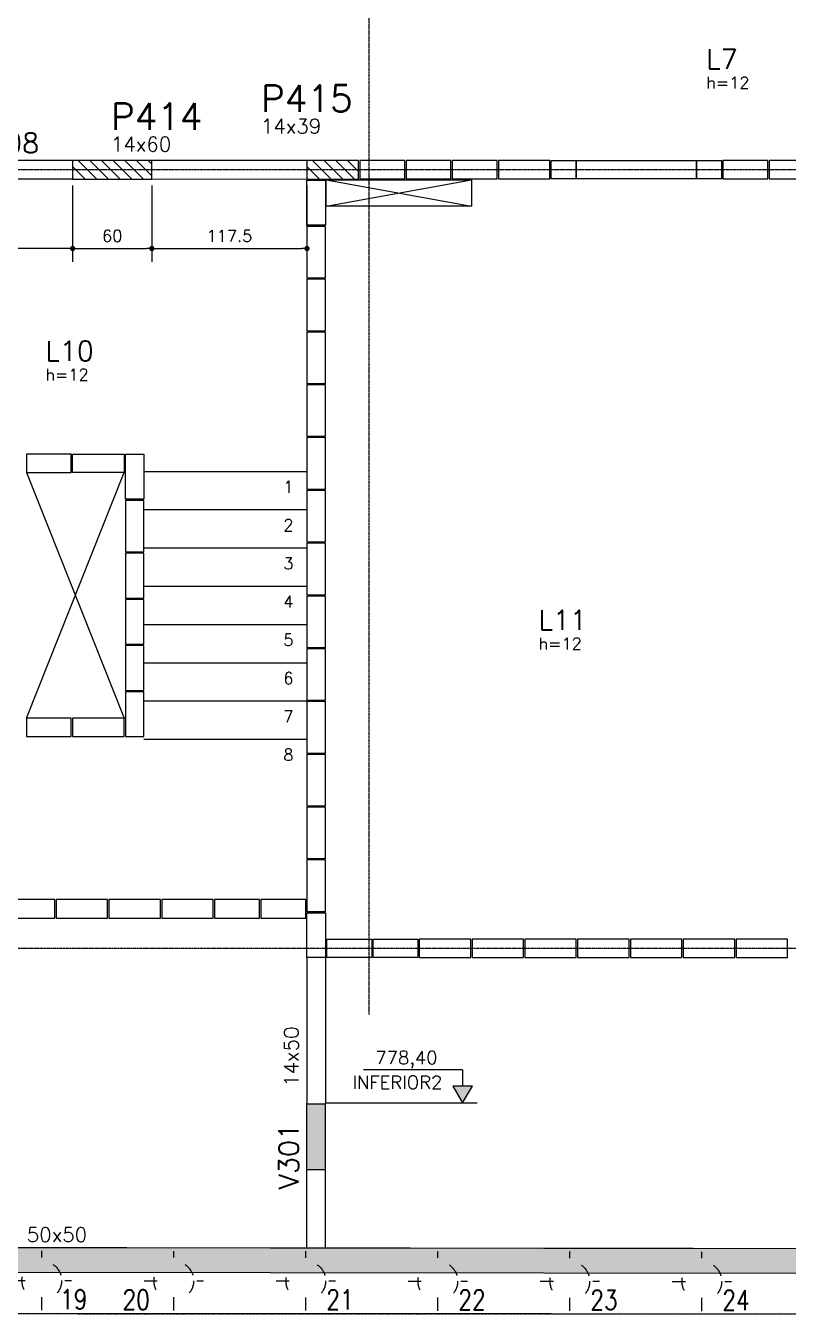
# Model space of a CAD drawing. Extents: x -856 to 20282, y 14720 to 28231.
# Drawn here: x 6676 to 7253, y 23352 to 24328 of the extents above; entities that cross this region are included whole.
import ezdxf
from ezdxf.enums import TextEntityAlignment as Align

# ---------------------------------------------------------------- set-up
doc = ezdxf.new("R2010")
doc.units = 0
for name, pattern in [('AXES', [0.54, 0.3, -0.08, 0.08, -0.08]), ('Double dash', [55, 20, -5, 10, -5, 10, -5]), ('ESTILO_TQS_0002', [0.4, 0.1, -0.3])]:
    doc.linetypes.add(name, pattern=pattern)
doc.layers.get('0').update_dxf_attribs({"linetype": 'CONTINUOUS'})
doc.layers.get('Defpoints').update_dxf_attribs({"linetype": 'CONTINUOUS'})
for name, color, linetype in [('241', 2, 'CONTINUOUS'), ('COTA', 1, 'CONTINUOUS'), ('EIXOS', 1, 'AXES'), ('ESTACA', 1, 'ESTILO_TQS_0002'), ('H2', 252, 'CONTINUOUS'), ('H5', 1, 'CONTINUOUS'), ('H7', 1, 'CONTINUOUS'), ('L-D', 2, 'CONTINUOUS'), ('L-N', 4, 'CONTINUOUS'), ('LINHA_FINA', 1, 'CONTINUOUS'), ('LINHA_NIVEL', 210, 'CONTINUOUS'), ('P-D', 2, 'CONTINUOUS'), ('P-S', 5, 'CONTINUOUS'), ('PENA_1', 1, 'CONTINUOUS'), ('PENA_2', 2, 'CONTINUOUS'), ('PENA_3', 3, 'CONTINUOUS'), ('PENA_5', 5, 'CONTINUOUS'), ('PIL-N', 4, 'CONTINUOUS'), ('SEC-SOL', 1, 'CONTINUOUS'), ('T1', 2, 'CONTINUOUS'), ('TEXTO', 3, 'CONTINUOUS'), ('VIG-D', 2, 'CONTINUOUS'), ('VIG-N', 4, 'CONTINUOUS'), ('VIGA', 3, 'CONTINUOUS')]:
    doc.layers.add(name, color=color, linetype=linetype)
doc.layers.add('TLV-DVI-___-CNT', color=7, linetype='Double dash', lineweight=9)
doc.styles.add('COTA', font='romans.shx')
doc.styles.add('Solodactha', font='romans.shx', dxfattribs={"width": 0.8})
doc.styles.get("Standard").update_dxf_attribs({"font": 'ROMANS.SHX'})
doc.styles.add('TEXTO', font='romans.shx', dxfattribs={"height": 10})
doc.styles.add('Texto1', font='romans.shx', dxfattribs={"height": 9})
doc.dimstyles.new('forma', dxfattribs={"dimscale": 5, "dimtxt": 1.8, "dimasz": 0.8, "dimexe": 2, "dimexo": 1, "dimgap": 1, "dimtad": 1, "dimdec": 1, "dimzin": 9, "dimdsep": 46, "dimtxsty": 'COTA', "dimblk1": 'DOT', "dimblk2": 'DOT', "dimsah": 1, "dimcen": 0, "dimdle": 1, "dimclrd": 256, "dimclre": 256, "dimclrt": 2, "dimadec": 0, "dimazin": 0, "dimtfac": 1, "dimtdec": 0, "dimtmove": 0, "dimatfit": 3, "dimfxl": 1, "dimtolj": 1, "dimtzin": 0, "dimarcsym": 0})

# ---------------------------------------------------------------- blocks, each defined once
blk = doc.blocks.new('_Dot')
at = {"color": 0, "linetype": 'ByBlock', "lineweight": -2}
blk.add_line((-0.5, 0), (-1, 0), dxfattribs=at)
at = {"color": 0, "linetype": 'ByBlock', "const_width": 0.5}
blk.add_lwpolyline([(-0.25, 0, 1), (0.25, 0, 1)], format="xyb", close=True, dxfattribs=at)
blk = doc.blocks.new('*D361')
at = {"layer": 'COTA', "lineweight": -2, "transparency": 16777216}
for p, q in [((6537.92, 24206.72), (6537.92, 24149.06)), ((6711.39, 24206.7), (6711.39, 24149.06)), ((6707.39, 24159.06), (6541.92, 24159.06))]:
    blk.add_line(p, q, dxfattribs=at)
at = {"layer": 'Defpoints', "color": 0, "transparency": 16777216}
for p in [(6537.92, 24211.72), (6711.39, 24211.7), (6537.92, 24159.06)]:
    blk.add_point(p, dxfattribs=at)
at = {"layer": 'COTA', "lineweight": -2, "transparency": 16777216, "xscale": 4, "yscale": 4, "zscale": 4, "rotation": 180}
blk.add_blockref('_Dot', (6537.92, 24159.06), dxfattribs=at)
at = {"layer": 'COTA', "lineweight": -2, "transparency": 16777216, "xscale": 4, "yscale": 4, "zscale": 4}
blk.add_blockref('_Dot', (6711.39, 24159.06), dxfattribs=at)
at = {"layer": 'COTA', "color": 2, "transparency": 16777216, "insert": (6624.66, 24168.56), "char_height": 9, "attachment_point": 5, "style": 'COTA'}
blk.add_mtext('\\A1;173.5 ', dxfattribs=at)
blk = doc.blocks.new('Family - ___-2103959-PLANTA INFERIOR 2')
at = {"layer": 'TLV-DVI-___-CNT', "color": 1, "true_color": 0xff0000}
for p, q in [((-34522.1, -10128.2), (-32076.9, -10135.7)), ((-32076.9, -10135.7), (-18942.2, -10135.7))]:
    blk.add_line(p, q, dxfattribs=at)
blk = doc.blocks.new('A$C8a1ee3b4')
at = {"layer": 'TLV-DVI-___-CNT', "color": 1, "true_color": 0xff0000, "xscale": 0.1, "yscale": 0.1, "zscale": 0.1}
blk.add_blockref('Family - ___-2103959-PLANTA INFERIOR 2', (4865.23, 1037.14), dxfattribs=at)
blk = doc.blocks.new('*D429')
at = {"layer": 'COTA', "lineweight": -2, "transparency": 16777216}
for p, q in [((6711.39, 24206.7), (6711.39, 24149.06)), ((6771.41, 24206.7), (6771.41, 24149.06)), ((6715.39, 24159.06), (6767.41, 24159.06))]:
    blk.add_line(p, q, dxfattribs=at)
at = {"layer": 'Defpoints', "color": 0, "transparency": 16777216}
for p in [(6711.39, 24211.7), (6771.41, 24211.7), (6771.41, 24159.06)]:
    blk.add_point(p, dxfattribs=at)
at = {"layer": 'COTA', "lineweight": -2, "transparency": 16777216, "xscale": 4, "yscale": 4, "zscale": 4, "rotation": 180}
blk.add_blockref('_Dot', (6711.39, 24159.06), dxfattribs=at)
at = {"layer": 'COTA', "lineweight": -2, "transparency": 16777216, "xscale": 4, "yscale": 4, "zscale": 4}
blk.add_blockref('_Dot', (6771.41, 24159.06), dxfattribs=at)
at = {"layer": 'COTA', "color": 2, "transparency": 16777216, "insert": (6741.4, 24168.56), "char_height": 9, "attachment_point": 5, "style": 'COTA'}
blk.add_mtext('\\A1;60 ', dxfattribs=at)
blk = doc.blocks.new('*D430')
at = {"layer": 'COTA', "lineweight": -2, "transparency": 16777216}
for p, q in [((6771.41, 24206.7), (6771.41, 24149.06)), ((6888.91, 24206.8), (6888.91, 24149.06)), ((6775.41, 24159.06), (6884.91, 24159.06))]:
    blk.add_line(p, q, dxfattribs=at)
at = {"layer": 'Defpoints', "color": 0, "transparency": 16777216}
for p in [(6771.41, 24211.7), (6888.91, 24211.8), (6888.91, 24159.06)]:
    blk.add_point(p, dxfattribs=at)
at = {"layer": 'COTA', "lineweight": -2, "transparency": 16777216, "xscale": 4, "yscale": 4, "zscale": 4, "rotation": 180}
blk.add_blockref('_Dot', (6771.41, 24159.06), dxfattribs=at)
at = {"layer": 'COTA', "lineweight": -2, "transparency": 16777216, "xscale": 4, "yscale": 4, "zscale": 4}
blk.add_blockref('_Dot', (6888.91, 24159.06), dxfattribs=at)
at = {"layer": 'COTA', "color": 2, "transparency": 16777216, "insert": (6830.16, 24168.56), "char_height": 9, "attachment_point": 5, "style": 'COTA'}
blk.add_mtext('\\A1;117.5 ', dxfattribs=at)
blk = doc.blocks.new('A$Cf0c44242')
at = {"layer": 'ESTACA'}
for p, q in [((1.7507, -3.0721), (1.7513, -2.6221)), ((2.7507, -3.0732), (2.7513, -2.6232)), ((3.7507, -3.0744), (3.7513, -2.6244)), ((4.7507, -3.0756), (4.7513, -2.6256)), ((5.7507, -3.0768), (5.7513, -2.6268)), ((6.7507, -3.078), (6.7513, -2.628)), ((1.526, -2.8468), (1.976, -2.8473)), ((2.526, -2.848), (2.976, -2.8485)), ((3.526, -2.8492), (3.976, -2.8497)), ((4.526, -2.8503), (4.976, -2.8509)), ((5.526, -2.8515), (5.976, -2.852)), ((6.526, -2.8527), (6.976, -2.8532))]:
    blk.add_line(p, q, dxfattribs=at)
for centre in [(1.751, -2.8471), (2.751, -2.8482), (3.751, -2.8494), (4.751, -2.8506), (5.751, -2.8518), (6.751, -2.853)]:
    blk.add_circle(centre, 0.15, dxfattribs=at)
at = {"layer": 'ESTACA', "style": 'Solodactha', "width": 0.8}
for s, p in [('19', (1.8896, -3.0639)), ('20', (2.3632, -3.0672)), ('21', (3.9067, -3.0663)), ('22', (4.9067, -3.0675)), ('23', (5.9067, -3.0687)), ('24', (6.9067, -3.0698))]:
    blk.add_text(s, height=0.15, dxfattribs=at).set_placement(p)
blk = doc.blocks.new('elevação')
at = {"layer": 'LINHA_FINA', "linetype": 'Continuous'}
blk.add_hatch(color=256, dxfattribs=at).paths.add_polyline_path([(1.5, 2.5), (-1.5, 2.5), (0, 0)])
at = {"layer": 'LINHA_FINA'}
for p, q in [((0, 5), (-15, 5)), ((0, 5), (0, 2.5)), ((-1.5, 2.5), (0, 0)), ((1.5, 2.5), (-1.5, 2.5)), ((0, 0), (1.5, 2.5))]:
    blk.add_line(p, q, dxfattribs=at)
at = {"layer": 'TEXTO', "linetype": 'Continuous', "style": 'TEXTO'}
for p in [(-8.5, 5.25), (-8.5, 1.5)]:
    blk.add_attdef('XXXX.XX', text='', height=2, dxfattribs=at).set_placement(p, align=Align.BOTTOM_CENTER)

msp = doc.modelspace()

# ---------------------------------------------------------------- hatches: boundary and pattern name
at = {"layer": 'H2'}
msp.add_hatch(color=256, dxfattribs=at).paths.add_polyline_path([(6537.91, 23402.17), (7610.43, 23400.94), (7610.41, 23381.96), (6537.91, 23383.17)])
at = {"layer": 'H5'}
h = msp.add_hatch(dxfattribs=at)
h.set_pattern_fill('ANSI31', color=256, scale=50, angle=90, style=0)
h.set_pattern_definition([(135, (34343.0195, 21011.167), (-4.4194174, -4.4194174), [])])
h.paths.add_polyline_path([(6711.39, 24225.7), (6711.39, 24211.7), (6771.41, 24211.7), (6771.39, 24225.7)])
h = msp.add_hatch(dxfattribs=at)
h.set_pattern_fill('ANSI31', color=256, scale=50, angle=90, style=0)
h.set_pattern_definition([(135, (34520.538, 21011.167), (-4.4194174, -4.4194174), [])])
h.paths.add_polyline_path([(6888.91, 24225.7), (6888.91, 24211.7), (6927.92, 24211.7), (6927.91, 24225.7)])
at = {"layer": 'H7'}
msp.add_hatch(color=256, dxfattribs=at).paths.add_polyline_path([(6888.73, 23510.86), (6902.73, 23510.9), (6902.73, 23500.9), (6902.73, 23500.86), (6902.73, 23460.86), (6888.73, 23460.86), (6888.73, 23500.86), (6888.73, 23500.82), (6888.73, 23510.82)])

# ---------------------------------------------------------------- linework, layer by layer
for points in [[(6928.91, 24211.74), (6962.91, 24211.74), (6962.91, 24225.74), (6928.91, 24225.74), (6928.91, 24211.74)], [(6963.91, 24211.74), (6997.91, 24211.74), (6997.91, 24225.74), (6963.91, 24225.74), (6963.91, 24211.74)], [(6998.91, 24211.74), (7032.91, 24211.74), (7032.91, 24225.74), (6998.91, 24225.74), (6998.91, 24211.74)], [(7033.91, 24211.74), (7072.91, 24211.74), (7072.91, 24225.74), (7033.91, 24225.74), (7033.91, 24211.74)], [(7073.91, 24225.74), (7092.91, 24225.74), (7092.91, 24211.74), (7073.91, 24211.74), (7073.91, 24225.74)], [(7183.91, 24225.74), (7202.91, 24225.74), (7202.91, 24211.74), (7183.91, 24211.74), (7183.91, 24225.74)], [(7237.91, 24225.74), (7203.91, 24225.74), (7203.91, 24211.74), (7237.91, 24211.74), (7237.91, 24225.74)], [(7272.91, 24225.74), (7238.91, 24225.74), (7238.91, 24211.74), (7272.91, 24211.74), (7272.91, 24225.74)], [(6888.91, 24176.74), (6888.91, 24210.74), (6902.91, 24210.74), (6902.91, 24176.74), (6888.91, 24176.74)], [(6902.91, 24136.74), (6902.91, 24175.74), (6888.91, 24175.74), (6888.91, 24136.74), (6902.91, 24136.74)], [(6902.91, 24096.74), (6902.91, 24135.74), (6888.91, 24135.74), (6888.91, 24096.74), (6902.91, 24096.74)], [(6902.91, 24056.74), (6902.91, 24095.74), (6888.91, 24095.74), (6888.91, 24056.74), (6902.91, 24056.74)], [(6902.91, 24016.74), (6902.91, 24055.74), (6888.91, 24055.74), (6888.91, 24016.74), (6902.91, 24016.74)], [(6902.91, 23976.74), (6902.91, 24015.74), (6888.91, 24015.74), (6888.91, 23976.74), (6902.91, 23976.74)], [(6710.41, 24003.2), (6676.41, 24003.2), (6676.41, 23989.2), (6710.41, 23989.2), (6710.41, 24003.2)], [(6711.41, 24003.2), (6750.41, 24003.2), (6750.41, 23989.2), (6711.41, 23989.2), (6711.41, 24003.2)], [(6765.41, 24003.2), (6765.41, 23969.2), (6751.41, 23969.2), (6751.41, 24003.2), (6765.41, 24003.2)], [(6902.91, 23936.74), (6902.91, 23975.74), (6888.91, 23975.74), (6888.91, 23936.74), (6902.91, 23936.74)], [(6765.41, 23929.2), (6765.41, 23968.2), (6751.41, 23968.2), (6751.41, 23929.2), (6765.41, 23929.2)], [(6902.91, 23896.74), (6902.91, 23935.74), (6888.91, 23935.74), (6888.91, 23896.74), (6902.91, 23896.74)], [(6765.41, 23894.2), (6765.41, 23928.2), (6751.41, 23928.2), (6751.41, 23894.2), (6765.41, 23894.2)], [(6765.41, 23859.2), (6765.41, 23893.2), (6751.41, 23893.2), (6751.41, 23859.2), (6765.41, 23859.2)], [(6902.91, 23856.74), (6902.91, 23895.74), (6888.91, 23895.74), (6888.91, 23856.74), (6902.91, 23856.74)], [(6765.41, 23824.2), (6765.41, 23858.2), (6751.41, 23858.2), (6751.41, 23824.2), (6765.41, 23824.2)], [(6902.91, 23816.74), (6902.91, 23855.74), (6888.91, 23855.74), (6888.91, 23816.74), (6902.91, 23816.74)], [(6765.41, 23789.2), (6765.41, 23823.2), (6751.41, 23823.2), (6751.41, 23789.2), (6765.41, 23789.2)], [(6902.91, 23776.74), (6902.91, 23815.74), (6888.91, 23815.74), (6888.91, 23776.74), (6902.91, 23776.74)], [(6710.41, 23803.2), (6676.41, 23803.2), (6676.41, 23789.2), (6710.41, 23789.2), (6710.41, 23803.2)], [(6711.41, 23789.2), (6750.41, 23789.2), (6750.41, 23803.2), (6711.41, 23803.2), (6711.41, 23789.2)], [(6902.91, 23736.74), (6902.91, 23775.74), (6888.91, 23775.74), (6888.91, 23736.74), (6902.91, 23736.74)], [(6902.91, 23696.74), (6902.91, 23735.74), (6888.91, 23735.74), (6888.91, 23696.74), (6902.91, 23696.74)], [(6902.91, 23656.74), (6902.91, 23695.74), (6888.91, 23695.74), (6888.91, 23656.74), (6902.91, 23656.74)], [(6658.91, 23651.74), (6697.91, 23651.74), (6697.91, 23665.74), (6658.91, 23665.74), (6658.91, 23651.74)], [(6698.91, 23651.74), (6737.91, 23651.74), (6737.91, 23665.74), (6698.91, 23665.74), (6698.91, 23651.74)], [(6738.91, 23651.74), (6777.91, 23651.74), (6777.91, 23665.74), (6738.91, 23665.74), (6738.91, 23651.74)], [(6778.91, 23651.74), (6817.91, 23651.74), (6817.91, 23665.74), (6778.91, 23665.74), (6778.91, 23651.74)], [(6818.91, 23651.74), (6852.91, 23651.74), (6852.91, 23665.74), (6818.91, 23665.74), (6818.91, 23651.74)], [(6853.91, 23651.74), (6887.91, 23651.74), (6887.91, 23665.74), (6853.91, 23665.74), (6853.91, 23651.74)], [(6888.91, 23621.74), (6888.91, 23655.74), (6902.91, 23655.74), (6902.91, 23621.74), (6888.91, 23621.74)], [(6937.91, 23621.74), (6903.91, 23621.74), (6903.91, 23635.74), (6937.91, 23635.74), (6937.91, 23621.74)], [(6972.91, 23621.74), (6938.91, 23621.74), (6938.91, 23635.74), (6972.91, 23635.74), (6972.91, 23621.74)], [(6973.91, 23621.74), (7012.91, 23621.74), (7012.91, 23635.74), (6973.91, 23635.74), (6973.91, 23621.74)], [(7013.91, 23621.74), (7052.91, 23621.74), (7052.91, 23635.74), (7013.91, 23635.74), (7013.91, 23621.74)], [(7053.91, 23621.74), (7092.91, 23621.74), (7092.91, 23635.74), (7053.91, 23635.74), (7053.91, 23621.74)], [(7093.91, 23621.74), (7132.91, 23621.74), (7132.91, 23635.74), (7093.91, 23635.74), (7093.91, 23621.74)], [(7133.91, 23621.74), (7172.91, 23621.74), (7172.91, 23635.74), (7133.91, 23635.74), (7133.91, 23621.74)], [(7173.91, 23621.74), (7212.91, 23621.74), (7212.91, 23635.74), (7173.91, 23635.74), (7173.91, 23621.74)], [(7213.91, 23621.74), (7252.91, 23621.74), (7252.91, 23635.74), (7213.91, 23635.74), (7213.91, 23621.74)]]:
    msp.add_lwpolyline(points)
for points in [[(7092.91, 24225.74), (7183.91, 24225.74), (7183.91, 24211.74), (7092.91, 24211.74)], [(6903.41, 24211.2), (7013.41, 24211.2), (7013.41, 24191.2), (6903.41, 24191.2)]]:
    msp.add_lwpolyline(points, close=True)
at = {"layer": '241'}
for p, q in [((6765.41, 23990.19), (6888.91, 23990.19)), ((6765.41, 23961.19), (6888.91, 23961.19)), ((6765.41, 23932.19), (6888.91, 23932.19)), ((6765.41, 23903.19), (6888.91, 23903.19)), ((6765.41, 23874.19), (6888.91, 23874.19)), ((6765.41, 23845.19), (6888.91, 23845.19)), ((6765.41, 23816.19), (6888.91, 23816.19)), ((6765.41, 23787.19), (6888.91, 23787.19))]:
    msp.add_line(p, q, dxfattribs=at)
at = {"layer": 'EIXOS', "color": 244, "true_color": 0x991b1e}
for p, q in [((6935.91, 23578.75), (6935.91, 25299.42)), ((8233.21, 24218.7), (5544.44, 24218.7)), ((8233.21, 23628.7), (5544.44, 23628.7))]:
    msp.add_line(p, q, dxfattribs=at)
at = {"layer": 'LINHA_NIVEL'}
msp.add_line((6902.73, 23511.72), (7017.78, 23511.72), dxfattribs=at)
at = {"layer": 'P-S'}
for points in [[(6711.39, 24225.7), (6711.39, 24211.7), (6771.41, 24211.7), (6771.39, 24225.7), (6711.39, 24225.7), (6711.39, 24225.7)], [(6888.91, 24225.7), (6888.91, 24211.7), (6927.92, 24211.7), (6927.91, 24225.7), (6888.91, 24225.7), (6888.91, 24225.7)]]:
    msp.add_lwpolyline(points, dxfattribs=at)
at = {"layer": 'PENA_1'}
for p, q in [((6676.41, 23989.2), (6750.41, 23803.2)), ((6676.41, 23803.2), (6750.41, 23989.2))]:
    msp.add_line(p, q, dxfattribs=at)
for points in [[(6903.41, 24191.2), (7013.41, 24211.2)], [(6903.41, 24211.2), (7013.41, 24191.2)]]:
    msp.add_lwpolyline(points, dxfattribs=at)
at = {"layer": 'PENA_3'}
for p, q in [((6888.88, 23621.67), (6888.63, 23401.78)), ((6902.88, 23621.67), (6902.63, 23401.78))]:
    msp.add_line(p, q, dxfattribs=at)
msp.add_lwpolyline([(6537.91, 23402.17), (6537.91, 23352.29), (7610.37, 23351.7), (7610.43, 23400.93), (6537.91, 23402.17)], dxfattribs=at)
at = {"layer": 'PENA_5'}
for p, q in [((6537.91, 23402.17), (7610.43, 23400.94)), ((7610.41, 23381.95), (6537.97, 23383.17))]:
    msp.add_line(p, q, dxfattribs=at)
at = {"layer": 'SEC-SOL'}
msp.add_lwpolyline([(6888.73, 23510.86), (6902.73, 23510.9), (6902.73, 23500.9), (6902.73, 23500.86), (6902.73, 23460.86), (6888.73, 23460.86), (6888.73, 23500.86), (6888.73, 23500.82), (6888.73, 23510.82), (6888.73, 23510.86)], dxfattribs=at)
at = {"layer": 'VIGA'}
for p, q in [((6711.39, 24225.7), (6537.91, 24225.72)), ((6888.91, 24225.7), (6771.39, 24225.7)), ((6537.92, 24211.72), (6711.41, 24211.81)), ((6771.41, 24211.71), (6888.91, 24211.8))]:
    msp.add_line(p, q, dxfattribs=at)

# ---------------------------------------------------------------- block references
at = {"layer": 'COTA', "xscale": 100, "yscale": 100, "zscale": 100}
msp.add_blockref('A$Cf0c44242', (6512.91, 23661.7), dxfattribs=at)
at = {"layer": 'PENA_2'}
ref = msp.add_blockref('elevação', (7006.76, 23511.72), dxfattribs=dict(at, xscale=5, yscale=5, zscale=5))
ref.add_attrib('XXXX.XX', '778,40', dxfattribs={"layer": 'TEXTO', "linetype": 'Continuous', "height": 10, "style": 'TEXTO'}).set_placement((6964.26, 23537.97), align=Align.BOTTOM_CENTER)
ref.add_attrib('XXXX.XX', 'INFERIOR2', dxfattribs={"layer": 'TEXTO', "linetype": 'Continuous', "height": 10, "style": 'TEXTO'}).set_placement((6957.38, 23519.22), align=Align.BOTTOM_CENTER)
at = {"layer": 'VIGA'}
msp.add_blockref('A$C8a1ee3b4', (5115.45, 23327.94), dxfattribs=at)

# ---------------------------------------------------------------- texts
at = {"layer": 'L-D', "style": 'Texto1'}
for p in [(7191.3, 24280.18), (6690.76, 24058.94), (7064.28, 23855.1)]:
    msp.add_text('h=12', height=9, dxfattribs=at).set_placement(p)
at = {"layer": 'L-N'}
for s, p in [('L7', (7191.3, 24295.18)), ('L10', (6690.76, 24073.94)), ('L11', (7064.28, 23870.1))]:
    msp.add_text(s, height=15, dxfattribs=at).set_placement(p)
at = {"layer": 'P-D', "linetype": 'Continuous'}
for s, p in [('14x39', (6853.97, 24246.21)), ('14x60', (6740.37, 24232.58))]:
    msp.add_text(s, height=11, dxfattribs=at).set_placement(p)
at = {"layer": 'PIL-N', "linetype": 'Continuous'}
for s, p in [('P415', (6853.97, 24262.71)), ('P414', (6740.37, 24249.08))]:
    msp.add_text(s, height=20, dxfattribs=at).set_placement(p)
at = {"layer": 'T1', "style": 'Texto1'}
for s, p in [('1', (6870.98, 23973.98)), ('2', (6870.98, 23944.98)), ('3', (6870.98, 23915.98)), ('4', (6870.98, 23886.98)), ('5', (6870.98, 23857.98)), ('6', (6870.98, 23828.98)), ('7', (6870.98, 23799.98)), ('8', (6870.98, 23770.98))]:
    msp.add_text(s, height=9, dxfattribs=at).set_placement(p)
at = {"layer": 'VIG-D', "linetype": 'Continuous'}
msp.add_text('14x50', height=11, rotation=90, dxfattribs=at).set_placement((6882.58, 23523.84))
msp.add_text('50x50', height=11, dxfattribs=at).set_placement((6676.65, 23406.3))
at = {"layer": 'VIG-N', "linetype": 'Continuous'}
msp.add_text('V108', height=15, dxfattribs=at).set_placement((6635.91, 24231.48))
msp.add_text('V301', height=15, rotation=90, dxfattribs=at).set_placement((6882.58, 23446.23))

# ---------------------------------------------------------------- dimensions: what is measured, and where the dimension line sits
at = {"layer": 'COTA'}
for base, p1, p2, override, picture, middle in [((6537.92, 24159.06), (6711.39, 24211.7), (6537.92, 24211.72), {"dimpost": ' '}, '*D361', (6624.66, 24168.56)), ((6771.41, 24159.06), (6711.39, 24211.7), (6771.41, 24211.7), {"dimpost": ' ', "dimtmove": 1}, '*D429', (6741.4, 24168.56)), ((6888.91, 24159.06), (6771.41, 24211.7), (6888.91, 24211.8), {"dimpost": ' ', "dimtmove": 1}, '*D430', (6830.16, 24168.56))]:
    dim = msp.add_linear_dim(base=base, p1=p1, p2=p2, dimstyle='forma', override=override, dxfattribs=at)
    dim.commit()
    dim.dimension.update_dxf_attribs({"geometry": picture, "text_midpoint": middle})

doc.saveas('drawing.dxf')
